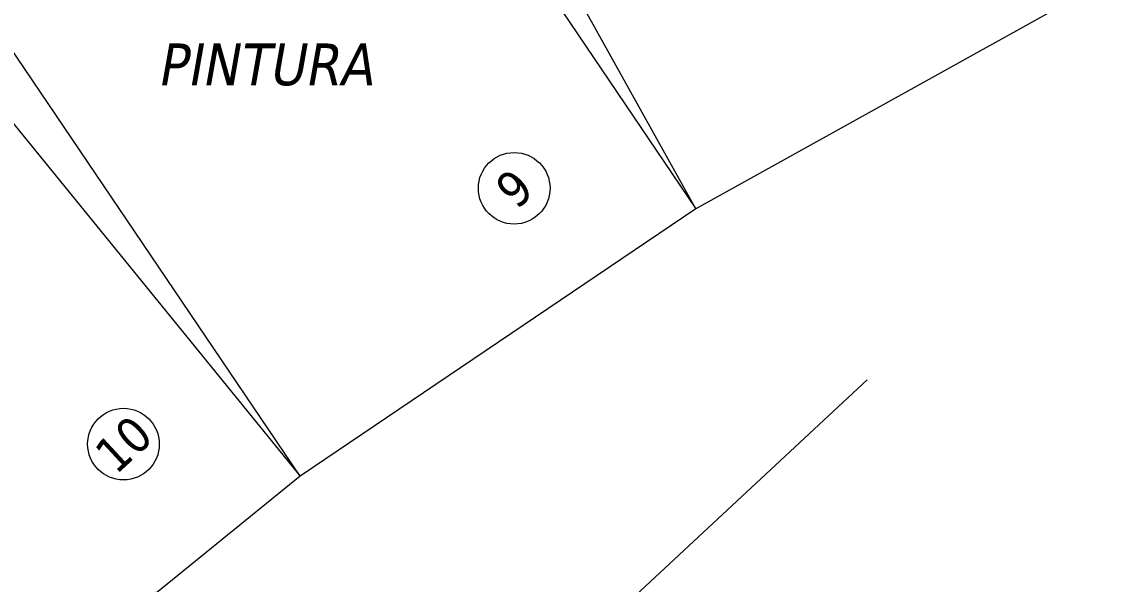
# Model space of a CAD drawing. Header units: millimetres. Extents: x 262 to 370, y -104 to 114.
# Drawn here: x 288.38 to 297.52, y -41.34 to -36.62 of the extents above; entities that cross this region are included whole.
import ezdxf
from ezdxf.enums import TextEntityAlignment as Align

# ---------------------------------------------------------------- set-up
doc = ezdxf.new("R2010")
doc.units = ezdxf.units.MM
doc.header["$LTSCALE"] = 0.1
for name, color, linetype, lineweight in [('detalles', 2, 'Continuous', 9), ('letreros y cotas', 6, 'Continuous', 13), ('mobiliario', 3, 'Continuous', 13)]:
    doc.layers.add(name, color=color, linetype=linetype, lineweight=lineweight)
doc.styles.get("Standard").update_dxf_attribs({"font": 'tahoma.ttf', "oblique": 10, "height": 0.35})

msp = doc.modelspace()

# ---------------------------------------------------------------- linework, layer by layer
at = {"layer": 'detalles'}
msp.add_line((292.7087, -42.1874), (295.4613, -39.622), dxfattribs=at)
at = {"layer": 'letreros y cotas'}
for centre in [(292.5061, -38.0183), (289.2341, -40.162)]:
    msp.add_circle(centre, 0.3, dxfattribs=at)
at = {"layer": 'mobiliario'}
for points in [[(291.1094, -32.9477), (294.6046, -31.0027), (297.5222, -36.2455), (294.027, -38.1906)], [(287.3537, -35.4581), (290.6681, -33.2189), (294.027, -38.1906), (290.7125, -40.4298)], [(283.8243, -38.2963), (286.9284, -35.7736), (290.7125, -40.4298), (287.6083, -42.9526)]]:
    msp.add_lwpolyline(points, close=True, dxfattribs=at)

# ---------------------------------------------------------------- texts
at = {"layer": 'detalles', "oblique": 10}
msp.add_text('PINTURA', height=0.35, dxfattribs=at).set_placement((289.517, -37.1549))
at = {"layer": 'letreros y cotas'}
for s, p in [('9', (292.5061, -38.0183)), ('10', (289.2341, -40.162))]:
    msp.add_text(s, height=0.3, rotation=42.76513, dxfattribs=at).set_placement(p, align=Align.MIDDLE_CENTER)

doc.saveas('drawing.dxf')
